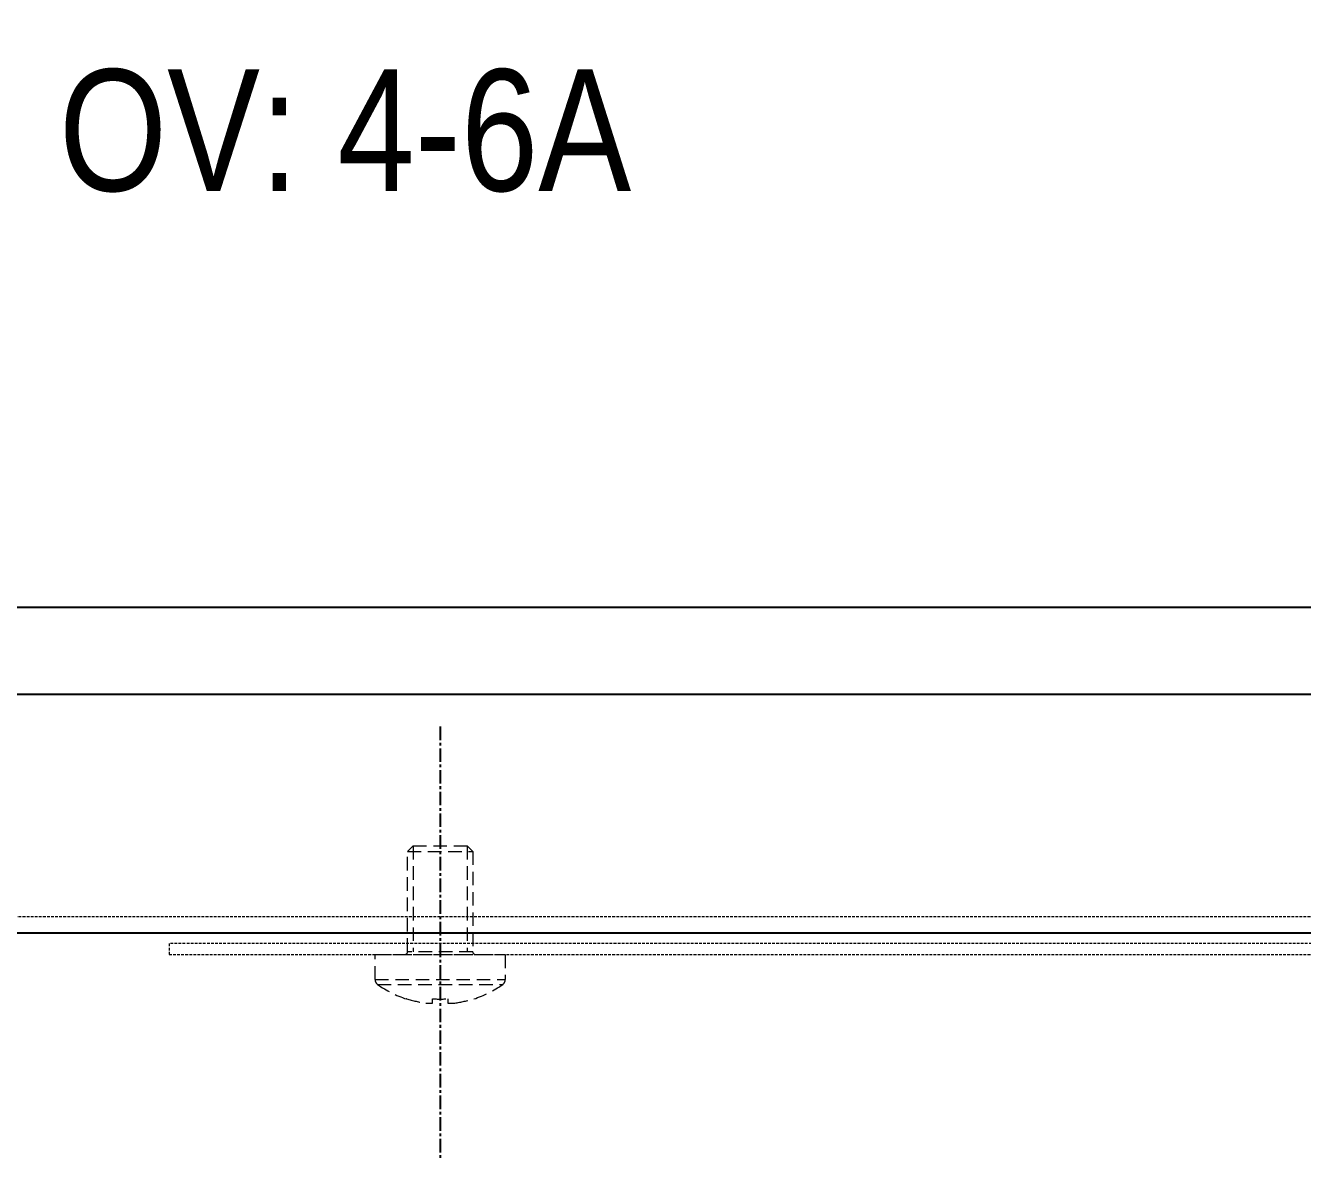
# Model space of a CAD drawing. Header units: millimetres. Extents: x 104 to 100526, y -9639 to 3779.
# Drawn here: x 4681.2 to 4799, y 2627 to 2731.6 of the extents above; entities that cross this region are included whole.
import ezdxf

# ---------------------------------------------------------------- set-up
doc = ezdxf.new("R2010")
doc.units = ezdxf.units.MM
doc.linetypes.add('CENTER', pattern=[2, 1.25, -0.25, 0.25, -0.25])
doc.linetypes.add('HIDDEN', pattern=[0.375, 0.25, -0.125])
for name, color, linetype, lineweight in [('Center', 7, 'CENTER', 9), ('NK', 2, 'HIDDEN', 9), ('TEXT1', 7, 'Continuous', 5)]:
    doc.layers.add(name, color=color, linetype=linetype, lineweight=lineweight)
doc.styles.add('VN', font='VHELVCN_4.TTF')

msp = doc.modelspace()

# ---------------------------------------------------------------- linework, layer by layer
for points in [[(4544.46, 2648), (5144.46, 2648), (5144.46, 3448), (4544.46, 3448)], [(4574.46, 2678), (5114.46, 2678), (5114.46, 3418), (4574.46, 3418)]]:
    msp.add_lwpolyline(points, close=True)
msp.add_lwpolyline([(4571.46, 2670), (5117.46, 2670, 0.414214), (5122.46, 2675), (5122.46, 3421, 0.414214), (5117.46, 3426), (4571.46, 3426, 0.414214), (4566.46, 3421), (4566.46, 2675, 0.414214)], format="xyb", close=True)
at = {"layer": 'Center', "lineweight": 25}
msp.add_line((4719.46, 2667), (4719.46, 2627.01), dxfattribs=at)
at = {"layer": 'NK', "ltscale": 5}
for p, q in [((4716.46, 2655.5), (4722.46, 2655.5)), ((4716.96, 2656), (4716.96, 2646.25)), ((4721.96, 2656), (4721.96, 2646.25)), ((4713.46, 2646), (4725.46, 2646)), ((4722.46, 2646.25), (4716.46, 2646.25)), ((4713.46, 2643.68), (4725.46, 2643.68)), ((4713.69, 2643.24), (4725.24, 2643.24)), ((4718.13, 2641.52), (4718.75, 2641.52)), ((4718.75, 2641.52), (4718.75, 2641.92)), ((4720.17, 2641.92), (4720.17, 2641.52)), ((4720.17, 2641.52), (4720.8, 2641.52))]:
    msp.add_line(p, q, dxfattribs=at)
at = {"layer": 'NK'}
for points in [[(4545.96, 2649.5), (5142.96, 2649.5), (5142.96, 3446.5), (4545.96, 3446.5)], [(4694.46, 2646), (4994.46, 2646), (4994.46, 2647), (4694.46, 2647)]]:
    msp.add_lwpolyline(points, close=True, dxfattribs=at)
at = {"layer": 'NK', "ltscale": 5}
msp.add_lwpolyline([(4716.46, 2646.25), (4716.46, 2655.5), (4716.96, 2656), (4721.96, 2656), (4722.46, 2655.5), (4722.46, 2646.25)], dxfattribs=at)
for centre, radius, start, end in [((4716.21, 2646.25), 0.25, 270, 0), ((4722.71, 2646.25), 0.25, 180, 270), ((4714, 2643.68), 0.54, 180, 234.7485), ((4724.92, 2643.68), 0.54, 305.2515, 0), ((4719.46, 2651.4), 10, 234.7485, 251.9181), ((4719.46, 2651.4), 10, 288.0819, 305.2515), ((4720.47, 2639.85), 4.59, 153.2157, 153.5346), ((4719.46, 2651.4), 9.97, 251.9395, 262.2933), ((4719.46, 2652.95), 11.06, 266.3185, 273.6815), ((4719.46, 2651.4), 9.97, 277.7067, 288.0605), ((4724.94, 2643.09), 2.65, 206.1102, 206.6603)]:
    msp.add_arc(centre, radius, start, end, dxfattribs=at)
for points in [[(4713.46, 2643.68), (4713.46, 2646)], [(4725.46, 2646), (4725.46, 2643.68)]]:
    msp.add_open_spline(points, degree=1, dxfattribs=at)

# ---------------------------------------------------------------- texts
at = {"layer": 'TEXT1', "style": 'VN'}
msp.add_text('OV: 4-6A', height=11.2, dxfattribs=at).set_placement((4684.3, 2716.39))

doc.saveas('drawing.dxf')
